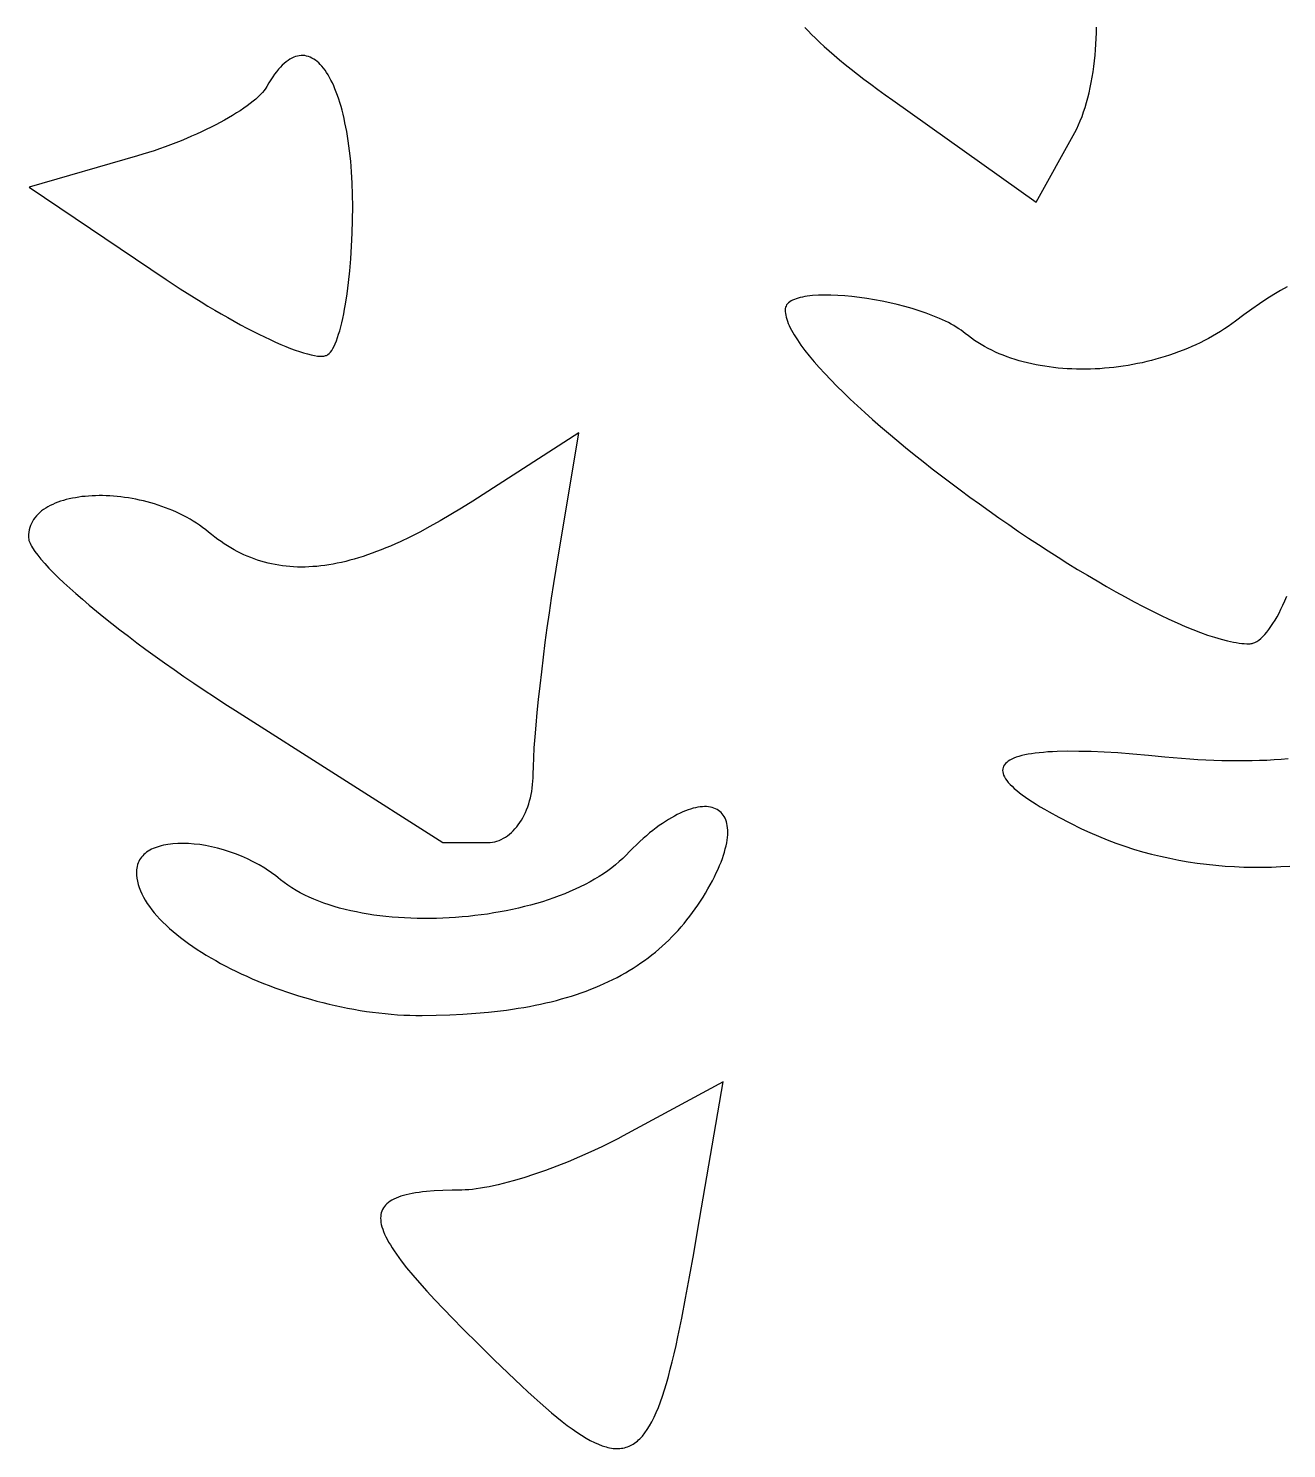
# Model space of a CAD drawing. Extents: x -500 to 500, y -999 to 1001.
# Drawn here: x -303.6 to -166.4, y -232 to -77.2 of the extents above; entities that cross this region are included whole.
import ezdxf

# ---------------------------------------------------------------- set-up
doc = ezdxf.new("R2010")
doc.units = 0
doc.layers.add('LAYER_1', color=18, linetype='CONTINUOUS')

msp = doc.modelspace()

# ---------------------------------------------------------------- linework, layer by layer
at = {"layer": 'LAYER_1'}
for points in [[(-218.94, -77.07), (-218.59, -77.45), (-218.2, -77.85), (-217.78, -78.26), (-217.32, -78.7), (-216.83, -79.15), (-216.3, -79.61), (-215.74, -80.09), (-215.15, -80.59), (-214.53, -81.1), (-213.88, -81.62), (-213.2, -82.16), (-212.49, -82.7), (-211.75, -83.26), (-210.98, -83.83), (-210.18, -84.41), (-209.36, -85.01), (-193.7, -96.11), (-189.5, -88.51), (-189.29, -88.11), (-189.09, -87.68), (-188.9, -87.24), (-188.71, -86.77), (-188.54, -86.29), (-188.37, -85.79), (-188.22, -85.27), (-188.07, -84.74), (-187.94, -84.2), (-187.81, -83.64), (-187.7, -83.08), (-187.59, -82.5), (-187.5, -81.91), (-187.42, -81.32), (-187.34, -80.72), (-187.28, -80.11), (-187.23, -79.5), (-187.19, -78.89), (-187.16, -78.27), (-187.14, -77.65), (-187.14, -77.04)], [(-166.36, -105.35), (-167.06, -105.74), (-167.8, -106.18), (-168.56, -106.66), (-169.36, -107.19), (-170.2, -107.77), (-171.07, -108.4), (-171.97, -109.08), (-172.37, -109.37), (-172.78, -109.66), (-173.19, -109.94), (-173.61, -110.21), (-174.04, -110.47), (-174.48, -110.73), (-174.92, -110.97), (-175.37, -111.21), (-175.83, -111.44), (-176.29, -111.66), (-176.75, -111.87), (-177.23, -112.07), (-177.7, -112.26), (-178.18, -112.45), (-178.67, -112.62), (-179.16, -112.79), (-179.65, -112.95), (-180.15, -113.1), (-180.65, -113.24), (-181.15, -113.38), (-181.66, -113.5), (-182.16, -113.62), (-182.67, -113.72), (-183.18, -113.82), (-183.69, -113.91), (-184.21, -113.99), (-184.72, -114.07), (-185.23, -114.13), (-185.75, -114.18), (-186.26, -114.23), (-186.77, -114.27), (-187.29, -114.29), (-187.8, -114.31), (-188.31, -114.32), (-188.81, -114.32), (-189.32, -114.32), (-189.82, -114.3), (-190.32, -114.27), (-190.82, -114.24), (-191.32, -114.2), (-191.81, -114.14), (-192.3, -114.08), (-192.78, -114.01), (-193.26, -113.93), (-193.73, -113.84), (-194.2, -113.75), (-194.66, -113.64), (-195.12, -113.53), (-195.57, -113.4), (-196.02, -113.27), (-196.46, -113.12), (-196.89, -112.97), (-197.32, -112.81), (-197.74, -112.64), (-198.15, -112.46), (-198.55, -112.27), (-198.94, -112.07), (-199.33, -111.87), (-199.7, -111.65), (-200.07, -111.43), (-200.43, -111.19), (-200.78, -110.95), (-201.11, -110.69), (-201.44, -110.43), (-201.66, -110.25), (-201.9, -110.08), (-202.16, -109.91), (-202.42, -109.74), (-202.7, -109.57), (-202.99, -109.41), (-203.29, -109.25), (-203.61, -109.09), (-204.27, -108.79), (-204.97, -108.5), (-205.7, -108.22), (-206.46, -107.96), (-207.24, -107.72), (-208.04, -107.49), (-208.86, -107.28), (-209.68, -107.09), (-210.51, -106.91), (-211.35, -106.76), (-212.17, -106.62), (-212.99, -106.5), (-213.8, -106.41), (-214.59, -106.33), (-215.35, -106.28), (-216.09, -106.25), (-216.79, -106.24), (-217.46, -106.26), (-218.09, -106.3), (-218.38, -106.33), (-218.67, -106.36), (-218.94, -106.41), (-219.2, -106.46), (-219.44, -106.51), (-219.67, -106.57), (-219.88, -106.64), (-220.08, -106.72), (-220.27, -106.8), (-220.43, -106.89), (-220.58, -106.98), (-220.71, -107.09), (-220.82, -107.2), (-220.92, -107.32), (-220.99, -107.44), (-221.04, -107.57), (-221.08, -107.71), (-221.09, -107.86), (-221.08, -108.05), (-221.06, -108.24), (-221.02, -108.45), (-220.97, -108.66), (-220.91, -108.88), (-220.83, -109.1), (-220.74, -109.33), (-220.64, -109.57), (-220.52, -109.81), (-220.39, -110.06), (-220.25, -110.32), (-220.1, -110.58), (-219.75, -111.13), (-219.36, -111.69), (-218.93, -112.28), (-218.45, -112.88), (-217.92, -113.51), (-217.36, -114.15), (-216.76, -114.81), (-216.11, -115.49), (-215.44, -116.18), (-214.72, -116.88), (-213.98, -117.59), (-213.2, -118.32), (-212.4, -119.06), (-211.56, -119.8), (-210.7, -120.56), (-209.81, -121.31), (-208.9, -122.08), (-207.97, -122.85), (-207.02, -123.62), (-206.05, -124.4), (-205.06, -125.17), (-204.05, -125.95), (-203.03, -126.72), (-202, -127.49), (-200.96, -128.26), (-199.9, -129.02), (-198.84, -129.78), (-197.77, -130.53), (-196.7, -131.27), (-195.63, -132.01), (-194.55, -132.73), (-193.47, -133.44), (-192.39, -134.14), (-191.32, -134.83), (-190.25, -135.5), (-189.19, -136.15), (-188.13, -136.79), (-187.08, -137.41), (-186.05, -138.01), (-185.03, -138.59), (-184.02, -139.15), (-183.02, -139.68), (-182.04, -140.2), (-181.09, -140.68), (-180.15, -141.14), (-179.23, -141.58), (-178.34, -141.98), (-177.47, -142.36), (-176.62, -142.71), (-175.81, -143.02), (-175.02, -143.3), (-174.27, -143.55), (-173.55, -143.76), (-172.86, -143.94), (-172.21, -144.08), (-171.9, -144.13), (-171.59, -144.18), (-171.3, -144.21), (-171.02, -144.24), (-170.74, -144.26), (-170.48, -144.26), (-170.38, -144.26), (-170.28, -144.24), (-170.17, -144.22), (-170.07, -144.19), (-169.86, -144.11), (-169.65, -144), (-169.43, -143.85), (-169.21, -143.68), (-168.99, -143.48), (-168.77, -143.25), (-168.55, -142.99), (-168.33, -142.7), (-168.11, -142.39), (-167.89, -142.06), (-167.67, -141.7), (-167.45, -141.32), (-167.23, -140.91), (-167.02, -140.48), (-166.81, -140.04), (-166.6, -139.57), (-166.39, -139.08)], [(-166.23, -156.81), (-167, -156.87), (-167.77, -156.92), (-168.55, -156.96), (-169.35, -156.99), (-170.15, -157.01), (-170.97, -157.03), (-171.8, -157.03), (-172.63, -157.02), (-173.48, -157), (-174.34, -156.98), (-175.21, -156.94), (-176.08, -156.89), (-176.97, -156.83), (-177.86, -156.77), (-178.76, -156.69), (-179.68, -156.6), (-181.48, -156.42), (-183.19, -156.27), (-184.8, -156.16), (-186.31, -156.07), (-187.73, -156.01), (-189.06, -155.98), (-190.28, -155.97), (-191.41, -156), (-191.94, -156.02), (-192.44, -156.05), (-192.92, -156.09), (-193.38, -156.13), (-193.81, -156.18), (-194.22, -156.24), (-194.6, -156.3), (-194.96, -156.37), (-195.29, -156.45), (-195.6, -156.53), (-195.88, -156.62), (-196.14, -156.72), (-196.38, -156.83), (-196.59, -156.94), (-196.77, -157.05), (-196.93, -157.18), (-197.07, -157.31), (-197.18, -157.44), (-197.26, -157.59), (-197.33, -157.74), (-197.36, -157.89), (-197.37, -158.05), (-197.36, -158.22), (-197.32, -158.4), (-197.26, -158.58), (-197.17, -158.77), (-197.05, -158.96), (-196.91, -159.16), (-196.75, -159.37), (-196.56, -159.58), (-196.34, -159.79), (-196.1, -160.02), (-195.83, -160.25), (-195.54, -160.49), (-195.23, -160.73), (-194.88, -160.98), (-194.52, -161.23), (-194.12, -161.49), (-193.7, -161.75), (-193.26, -162.03), (-192.79, -162.3), (-192.29, -162.59), (-191.23, -163.17), (-190.05, -163.78), (-188.78, -164.41), (-187.86, -164.84), (-186.92, -165.24), (-185.98, -165.62), (-185.03, -165.98), (-184.06, -166.32), (-183.09, -166.63), (-182.12, -166.92), (-181.13, -167.18), (-180.14, -167.42), (-179.15, -167.64), (-178.15, -167.84), (-177.15, -168.01), (-176.14, -168.16), (-175.13, -168.29), (-174.12, -168.4), (-173.11, -168.48), (-172.1, -168.55), (-171.08, -168.59), (-170.07, -168.61), (-169.06, -168.61), (-168.05, -168.59), (-167.04, -168.55), (-166.04, -168.48)]]:
    msp.add_lwpolyline(points, dxfattribs=at)
for points in [[(-268.24, -96.61), (-268.25, -95.3), (-268.3, -94.04), (-268.36, -92.82), (-268.46, -91.65), (-268.58, -90.52), (-268.72, -89.45), (-268.8, -88.93), (-268.89, -88.43), (-268.98, -87.94), (-269.08, -87.46), (-269.18, -86.99), (-269.29, -86.54), (-269.4, -86.1), (-269.51, -85.68), (-269.64, -85.27), (-269.76, -84.88), (-269.89, -84.5), (-270.03, -84.13), (-270.17, -83.78), (-270.31, -83.44), (-270.46, -83.12), (-270.61, -82.82), (-270.77, -82.53), (-270.92, -82.25), (-271.09, -81.99), (-271.25, -81.75), (-271.42, -81.52), (-271.59, -81.31), (-271.77, -81.12), (-271.94, -80.94), (-272.13, -80.78), (-272.31, -80.64), (-272.49, -80.52), (-272.68, -80.41), (-272.87, -80.32), (-273.07, -80.25), (-273.26, -80.19), (-273.46, -80.15), (-273.65, -80.14), (-273.85, -80.14), (-274.06, -80.16), (-274.26, -80.19), (-274.46, -80.25), (-274.67, -80.33), (-274.87, -80.42), (-275.08, -80.54), (-275.29, -80.67), (-275.5, -80.82), (-275.71, -81), (-275.92, -81.19), (-276.12, -81.41), (-276.33, -81.64), (-276.54, -81.9), (-276.75, -82.18), (-276.96, -82.47), (-277.17, -82.79), (-277.38, -83.13), (-277.59, -83.5), (-277.72, -83.71), (-277.89, -83.94), (-278.08, -84.17), (-278.3, -84.4), (-278.54, -84.64), (-278.81, -84.88), (-279.1, -85.13), (-279.42, -85.38), (-279.76, -85.63), (-280.12, -85.89), (-280.51, -86.15), (-280.91, -86.4), (-281.33, -86.66), (-281.77, -86.92), (-282.22, -87.18), (-282.7, -87.44), (-283.18, -87.69), (-283.69, -87.95), (-284.2, -88.2), (-284.73, -88.45), (-285.27, -88.7), (-285.82, -88.94), (-286.38, -89.18), (-286.95, -89.42), (-287.53, -89.65), (-288.11, -89.87), (-288.7, -90.09), (-289.3, -90.3), (-289.9, -90.51), (-290.5, -90.7), (-291.11, -90.89), (-291.72, -91.07), (-303.53, -94.5), (-288.58, -104.55), (-287.81, -105.06), (-287.05, -105.56), (-286.29, -106.05), (-285.53, -106.53), (-284.78, -106.99), (-284.03, -107.45), (-283.29, -107.88), (-282.57, -108.31), (-281.85, -108.71), (-281.15, -109.1), (-280.46, -109.48), (-279.78, -109.84), (-279.12, -110.18), (-278.47, -110.51), (-277.84, -110.81), (-277.24, -111.1), (-276.65, -111.37), (-276.08, -111.62), (-275.53, -111.85), (-275.01, -112.06), (-274.51, -112.24), (-274.03, -112.41), (-273.59, -112.55), (-273.17, -112.67), (-272.77, -112.77), (-272.41, -112.84), (-272.08, -112.89), (-271.79, -112.91), (-271.52, -112.91), (-271.4, -112.9), (-271.29, -112.88), (-271.19, -112.85), (-271.1, -112.82), (-271.01, -112.79), (-270.94, -112.74), (-270.8, -112.63), (-270.66, -112.48), (-270.53, -112.29), (-270.4, -112.08), (-270.27, -111.83), (-270.14, -111.55), (-270.01, -111.23), (-269.89, -110.89), (-269.77, -110.52), (-269.65, -110.13), (-269.54, -109.71), (-269.43, -109.26), (-269.33, -108.79), (-269.22, -108.29), (-269.13, -107.77), (-269.03, -107.24), (-268.86, -106.1), (-268.7, -104.89), (-268.57, -103.62), (-268.45, -102.3), (-268.36, -100.92), (-268.29, -99.51), (-268.25, -98.07)], [(-246.06, -136.14), (-243.6, -121.26), (-255.15, -128.7), (-256.36, -129.46), (-257.54, -130.18), (-258.69, -130.86), (-259.82, -131.49), (-260.93, -132.08), (-262.01, -132.63), (-263.07, -133.13), (-263.59, -133.37), (-264.11, -133.6), (-264.62, -133.81), (-265.13, -134.02), (-265.63, -134.21), (-266.13, -134.39), (-266.62, -134.57), (-267.11, -134.73), (-267.59, -134.88), (-268.07, -135.02), (-268.54, -135.15), (-269, -135.27), (-269.47, -135.38), (-269.93, -135.48), (-270.38, -135.57), (-270.83, -135.65), (-271.27, -135.71), (-271.71, -135.77), (-272.15, -135.82), (-272.58, -135.85), (-273.01, -135.88), (-273.44, -135.89), (-273.86, -135.9), (-274.27, -135.89), (-274.68, -135.87), (-275.09, -135.85), (-275.5, -135.81), (-275.9, -135.76), (-276.3, -135.7), (-276.69, -135.63), (-277.08, -135.56), (-277.47, -135.47), (-277.86, -135.37), (-278.24, -135.26), (-278.61, -135.13), (-278.99, -135), (-279.36, -134.86), (-279.73, -134.71), (-280.1, -134.55), (-280.46, -134.38), (-280.82, -134.19), (-281.18, -134), (-281.53, -133.8), (-281.89, -133.58), (-282.24, -133.36), (-282.59, -133.12), (-282.93, -132.88), (-283.28, -132.62), (-283.62, -132.36), (-283.96, -132.08), (-284.27, -131.83), (-284.6, -131.58), (-284.93, -131.34), (-285.28, -131.11), (-285.63, -130.89), (-285.98, -130.68), (-286.35, -130.47), (-286.72, -130.28), (-287.09, -130.09), (-287.47, -129.91), (-287.86, -129.74), (-288.25, -129.58), (-288.64, -129.43), (-289.04, -129.29), (-289.44, -129.15), (-289.84, -129.02), (-290.25, -128.9), (-290.65, -128.79), (-291.06, -128.69), (-291.47, -128.6), (-291.88, -128.51), (-292.29, -128.43), (-292.7, -128.36), (-293.11, -128.3), (-293.51, -128.25), (-293.92, -128.21), (-294.32, -128.17), (-294.72, -128.14), (-295.12, -128.13), (-295.51, -128.11), (-295.9, -128.11), (-296.28, -128.12), (-296.66, -128.13), (-297.04, -128.15), (-297.41, -128.19), (-297.77, -128.22), (-298.12, -128.27), (-298.47, -128.33), (-298.81, -128.39), (-299.15, -128.46), (-299.47, -128.54), (-299.79, -128.63), (-300.09, -128.72), (-300.39, -128.83), (-300.68, -128.94), (-300.95, -129.06), (-301.22, -129.19), (-301.47, -129.33), (-301.71, -129.47), (-301.94, -129.62), (-302.16, -129.78), (-302.36, -129.95), (-302.55, -130.13), (-302.73, -130.31), (-302.89, -130.51), (-303.03, -130.71), (-303.16, -130.92), (-303.28, -131.13), (-303.37, -131.36), (-303.46, -131.59), (-303.52, -131.83), (-303.57, -132.08), (-303.59, -132.33), (-303.6, -132.6), (-303.6, -132.72), (-303.57, -132.85), (-303.54, -132.99), (-303.49, -133.14), (-303.42, -133.29), (-303.34, -133.46), (-303.25, -133.63), (-303.14, -133.81), (-302.89, -134.19), (-302.58, -134.6), (-302.23, -135.04), (-301.82, -135.51), (-301.37, -136), (-300.87, -136.51), (-300.32, -137.05), (-299.73, -137.61), (-299.1, -138.19), (-298.43, -138.79), (-297.72, -139.41), (-296.97, -140.05), (-296.18, -140.7), (-295.36, -141.37), (-294.5, -142.05), (-293.62, -142.74), (-292.7, -143.44), (-291.76, -144.15), (-290.78, -144.87), (-289.78, -145.6), (-288.76, -146.33), (-287.71, -147.07), (-286.64, -147.82), (-285.55, -148.56), (-284.44, -149.31), (-283.31, -150.05), (-282.17, -150.8), (-281.01, -151.54), (-258.42, -165.91), (-253.5, -165.91), (-253.25, -165.9), (-253, -165.87), (-252.75, -165.83), (-252.51, -165.76), (-252.27, -165.68), (-252.04, -165.58), (-251.81, -165.46), (-251.58, -165.33), (-251.36, -165.18), (-251.15, -165.02), (-250.94, -164.84), (-250.74, -164.65), (-250.55, -164.44), (-250.36, -164.22), (-250.19, -163.99), (-250.01, -163.74), (-249.85, -163.48), (-249.7, -163.21), (-249.55, -162.93), (-249.41, -162.64), (-249.28, -162.34), (-249.16, -162.03), (-249.05, -161.71), (-248.96, -161.38), (-248.87, -161.04), (-248.79, -160.69), (-248.72, -160.34), (-248.66, -159.98), (-248.62, -159.61), (-248.59, -159.23), (-248.57, -158.85), (-248.56, -158.47), (-248.54, -157.63), (-248.5, -156.67), (-248.44, -155.59), (-248.35, -154.41), (-248.24, -153.13), (-248.12, -151.76), (-247.97, -150.33), (-247.81, -148.84), (-247.63, -147.3), (-247.44, -145.72), (-247.24, -144.12), (-247.02, -142.51), (-246.79, -140.89), (-246.56, -139.28), (-246.31, -137.7)], [(-229.25, -170.52), (-229.01, -170.08), (-228.79, -169.65), (-228.59, -169.24), (-228.4, -168.83), (-228.23, -168.43), (-228.07, -168.05), (-227.93, -167.67), (-227.81, -167.31), (-227.7, -166.96), (-227.61, -166.62), (-227.53, -166.29), (-227.46, -165.97), (-227.41, -165.67), (-227.37, -165.37), (-227.35, -165.09), (-227.34, -164.82), (-227.34, -164.56), (-227.36, -164.31), (-227.39, -164.08), (-227.43, -163.86), (-227.49, -163.65), (-227.55, -163.45), (-227.63, -163.26), (-227.72, -163.09), (-227.83, -162.93), (-227.94, -162.78), (-228.06, -162.65), (-228.2, -162.52), (-228.35, -162.41), (-228.5, -162.32), (-228.67, -162.23), (-228.85, -162.16), (-229.03, -162.11), (-229.23, -162.06), (-229.44, -162.03), (-229.65, -162.01), (-229.87, -162.01), (-230.11, -162.02), (-230.35, -162.04), (-230.59, -162.08), (-230.85, -162.13), (-231.12, -162.19), (-231.39, -162.27), (-231.67, -162.36), (-231.95, -162.47), (-232.25, -162.59), (-232.55, -162.73), (-232.85, -162.88), (-233.16, -163.04), (-233.48, -163.22), (-233.81, -163.41), (-234.13, -163.62), (-234.47, -163.84), (-234.81, -164.08), (-235.15, -164.33), (-235.5, -164.6), (-235.86, -164.88), (-236.21, -165.18), (-236.57, -165.49), (-236.94, -165.82), (-237.31, -166.16), (-237.68, -166.52), (-238.05, -166.9), (-238.43, -167.29), (-238.79, -167.65), (-239.17, -168), (-239.57, -168.35), (-239.99, -168.68), (-240.43, -169.01), (-240.89, -169.32), (-241.36, -169.63), (-241.86, -169.93), (-242.36, -170.22), (-242.89, -170.49), (-243.43, -170.76), (-243.98, -171.02), (-244.55, -171.27), (-245.12, -171.51), (-245.72, -171.74), (-246.32, -171.96), (-246.93, -172.17), (-247.56, -172.37), (-248.19, -172.56), (-248.84, -172.74), (-249.49, -172.91), (-250.15, -173.06), (-250.81, -173.21), (-251.49, -173.35), (-252.16, -173.48), (-252.85, -173.6), (-253.54, -173.71), (-254.23, -173.8), (-254.92, -173.89), (-255.62, -173.97), (-256.32, -174.03), (-257.02, -174.09), (-257.72, -174.13), (-258.42, -174.17), (-259.12, -174.19), (-259.82, -174.2), (-260.51, -174.2), (-261.21, -174.19), (-261.9, -174.17), (-262.58, -174.14), (-263.26, -174.1), (-263.94, -174.05), (-264.61, -173.98), (-265.27, -173.91), (-265.93, -173.82), (-266.57, -173.72), (-267.21, -173.61), (-267.84, -173.49), (-268.46, -173.36), (-269.07, -173.21), (-269.67, -173.06), (-270.25, -172.89), (-270.82, -172.71), (-271.38, -172.52), (-271.93, -172.32), (-272.46, -172.11), (-272.97, -171.88), (-273.47, -171.65), (-273.96, -171.4), (-274.42, -171.14), (-274.87, -170.86), (-275.3, -170.58), (-275.71, -170.28), (-276.1, -169.97), (-276.37, -169.75), (-276.66, -169.53), (-276.94, -169.32), (-277.24, -169.11), (-277.53, -168.92), (-277.83, -168.72), (-278.45, -168.36), (-279.08, -168.02), (-279.71, -167.71), (-280.36, -167.42), (-281.01, -167.16), (-281.67, -166.93), (-282.33, -166.72), (-282.98, -166.54), (-283.63, -166.38), (-284.28, -166.25), (-284.91, -166.15), (-285.54, -166.08), (-286.14, -166.03), (-286.73, -166.01), (-287.31, -166.02), (-287.86, -166.06), (-288.12, -166.09), (-288.38, -166.12), (-288.63, -166.17), (-288.88, -166.22), (-289.11, -166.27), (-289.34, -166.34), (-289.57, -166.41), (-289.78, -166.49), (-289.98, -166.57), (-290.18, -166.66), (-290.37, -166.76), (-290.54, -166.87), (-290.71, -166.98), (-290.86, -167.1), (-291.01, -167.23), (-291.14, -167.37), (-291.27, -167.51), (-291.38, -167.66), (-291.48, -167.82), (-291.57, -167.98), (-291.64, -168.15), (-291.7, -168.33), (-291.75, -168.52), (-291.79, -168.71), (-291.81, -168.91), (-291.81, -169.12), (-291.8, -169.46), (-291.77, -169.8), (-291.7, -170.14), (-291.62, -170.48), (-291.51, -170.82), (-291.38, -171.17), (-291.23, -171.51), (-291.06, -171.86), (-290.86, -172.2), (-290.64, -172.55), (-290.41, -172.89), (-290.15, -173.24), (-289.87, -173.58), (-289.58, -173.92), (-289.26, -174.26), (-288.93, -174.61), (-288.58, -174.94), (-288.22, -175.28), (-287.83, -175.62), (-287.43, -175.95), (-287.02, -176.28), (-286.59, -176.6), (-286.14, -176.93), (-285.68, -177.25), (-285.21, -177.57), (-284.72, -177.88), (-284.22, -178.19), (-283.71, -178.49), (-283.18, -178.79), (-282.64, -179.09), (-282.09, -179.38), (-281.54, -179.67), (-280.97, -179.95), (-280.39, -180.23), (-279.8, -180.49), (-279.2, -180.76), (-278.59, -181.02), (-277.98, -181.27), (-277.36, -181.51), (-276.73, -181.75), (-276.09, -181.98), (-275.45, -182.2), (-274.8, -182.42), (-274.15, -182.62), (-273.49, -182.82), (-272.83, -183.01), (-272.16, -183.2), (-271.49, -183.37), (-270.82, -183.54), (-270.15, -183.69), (-269.47, -183.84), (-268.79, -183.97), (-268.11, -184.1), (-267.43, -184.22), (-266.75, -184.32), (-266.07, -184.42), (-265.38, -184.5), (-264.71, -184.57), (-264.03, -184.64), (-263.35, -184.69), (-262.68, -184.73), (-262.01, -184.75), (-261.34, -184.77), (-260.68, -184.77), (-259.15, -184.75), (-257.66, -184.7), (-256.22, -184.63), (-254.81, -184.53), (-253.44, -184.41), (-252.77, -184.34), (-252.11, -184.26), (-251.46, -184.18), (-250.82, -184.09), (-250.19, -183.99), (-249.57, -183.89), (-248.95, -183.78), (-248.35, -183.66), (-247.75, -183.54), (-247.17, -183.41), (-246.59, -183.27), (-246.02, -183.12), (-245.46, -182.97), (-244.91, -182.82), (-244.37, -182.65), (-243.84, -182.48), (-243.31, -182.3), (-242.79, -182.12), (-242.29, -181.92), (-241.79, -181.72), (-241.29, -181.52), (-240.81, -181.3), (-240.34, -181.08), (-239.87, -180.85), (-239.41, -180.62), (-238.96, -180.38), (-238.51, -180.13), (-238.08, -179.87), (-237.65, -179.6), (-237.23, -179.33), (-236.82, -179.05), (-236.41, -178.77), (-236.01, -178.47), (-235.62, -178.17), (-235.24, -177.86), (-234.86, -177.55), (-234.49, -177.22), (-234.13, -176.89), (-233.78, -176.55), (-233.43, -176.2), (-233.09, -175.85), (-232.76, -175.49), (-232.43, -175.12), (-232.11, -174.74), (-231.79, -174.35), (-231.49, -173.96), (-231.18, -173.56), (-230.89, -173.15), (-230.6, -172.73), (-230.32, -172.31), (-230.04, -171.87), (-229.77, -171.43), (-229.51, -170.98)], [(-230.6, -208.05), (-227.86, -192), (-238.76, -197.9), (-239.32, -198.2), (-239.9, -198.5), (-240.49, -198.79), (-241.08, -199.08), (-242.29, -199.65), (-243.51, -200.19), (-244.75, -200.71), (-245.98, -201.19), (-247.21, -201.65), (-248.41, -202.07), (-249.59, -202.45), (-250.73, -202.79), (-251.29, -202.94), (-251.83, -203.09), (-252.36, -203.22), (-252.88, -203.34), (-253.37, -203.44), (-253.86, -203.53), (-254.32, -203.61), (-254.76, -203.68), (-255.19, -203.73), (-255.59, -203.77), (-255.97, -203.79), (-256.33, -203.8), (-257.4, -203.81), (-258.41, -203.84), (-259.35, -203.89), (-260.21, -203.96), (-260.62, -204), (-261.01, -204.05), (-261.38, -204.11), (-261.74, -204.17), (-262.08, -204.24), (-262.4, -204.31), (-262.7, -204.39), (-262.99, -204.48), (-263.26, -204.58), (-263.51, -204.68), (-263.74, -204.78), (-263.96, -204.9), (-264.16, -205.02), (-264.34, -205.15), (-264.5, -205.29), (-264.65, -205.43), (-264.78, -205.58), (-264.89, -205.74), (-264.99, -205.91), (-265.06, -206.09), (-265.12, -206.27), (-265.16, -206.46), (-265.19, -206.66), (-265.2, -206.87), (-265.19, -207.09), (-265.16, -207.32), (-265.12, -207.56), (-265.05, -207.8), (-264.97, -208.06), (-264.88, -208.32), (-264.76, -208.59), (-264.63, -208.88), (-264.48, -209.17), (-264.32, -209.47), (-264.13, -209.78), (-263.93, -210.11), (-263.71, -210.44), (-263.47, -210.78), (-263.22, -211.14), (-262.95, -211.5), (-262.36, -212.26), (-261.69, -213.07), (-260.96, -213.92), (-260.16, -214.82), (-259.28, -215.76), (-258.34, -216.76), (-257.33, -217.8), (-256.25, -218.89), (-254.5, -220.64), (-252.85, -222.26), (-251.3, -223.77), (-249.84, -225.15), (-249.14, -225.8), (-248.47, -226.41), (-247.81, -227), (-247.18, -227.55), (-246.57, -228.07), (-245.98, -228.56), (-245.4, -229.02), (-244.85, -229.45), (-244.31, -229.84), (-243.79, -230.2), (-243.29, -230.53), (-242.8, -230.83), (-242.34, -231.09), (-241.88, -231.32), (-241.44, -231.51), (-241.02, -231.68), (-240.61, -231.8), (-240.41, -231.85), (-240.22, -231.9), (-240.03, -231.93), (-239.84, -231.96), (-239.65, -231.97), (-239.47, -231.98), (-239.29, -231.98), (-239.11, -231.97), (-238.94, -231.95), (-238.77, -231.92), (-238.6, -231.89), (-238.43, -231.84), (-238.27, -231.79), (-238.11, -231.73), (-237.95, -231.65), (-237.8, -231.57), (-237.65, -231.48), (-237.5, -231.39), (-237.35, -231.28), (-237.2, -231.16), (-237.06, -231.04), (-236.92, -230.9), (-236.78, -230.76), (-236.64, -230.61), (-236.38, -230.27), (-236.12, -229.9), (-235.86, -229.49), (-235.62, -229.05), (-235.38, -228.57), (-235.14, -228.05), (-234.91, -227.49), (-234.69, -226.89), (-234.46, -226.26), (-234.25, -225.59), (-234.03, -224.87), (-233.82, -224.12), (-233.61, -223.33), (-233.4, -222.51), (-233.19, -221.64), (-232.98, -220.73), (-232.78, -219.78), (-232.36, -217.76), (-231.94, -215.58), (-231.51, -213.24), (-231.06, -210.73)]]:
    msp.add_lwpolyline(points, close=True, dxfattribs=at)

doc.saveas('drawing.dxf')
